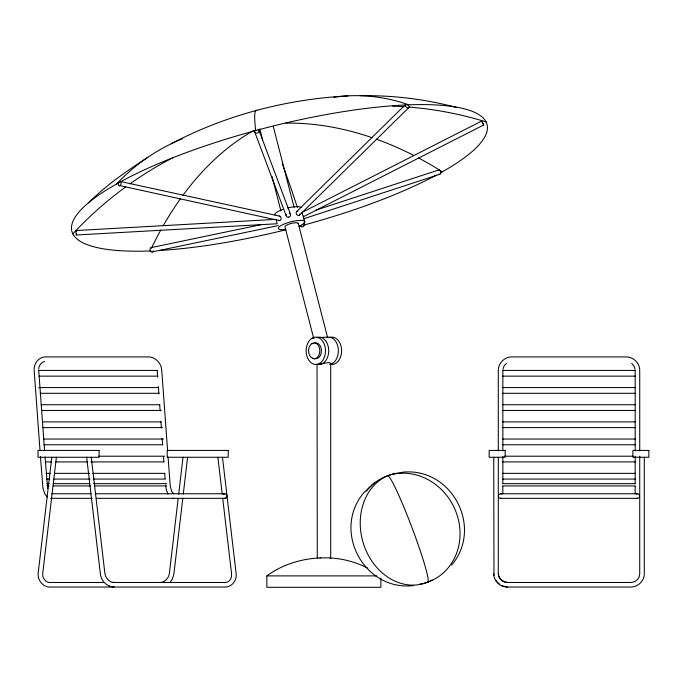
<?xml version="1.0" encoding="UTF-8"?>
<svg xmlns="http://www.w3.org/2000/svg" width="683" height="683" viewBox="0 0 683 683"><rect width="100%" height="100%" fill="white"/><g stroke="black" fill="none" stroke-linecap="round" stroke-linejoin="round"><path stroke-width="1.02" d="M273.968 219.465L76.095 230.538L76.035 233.296L76.342 234.995L277.187 223.759L276.205 219.61M76.47 233.936L76.342 234.995M304.72 221.377L303.226 216.084A2.169 0.461 72.5 0 1 302.612 214.633L302.253 213.036A2.433 0.521 72.5 0 1 302.364 212.234L481.686 121.053L483.684 124.963L303.465 216.682L303.243 216.05M167.608 450.678L161.726 370.177C161.299 363.382 155.553 356.987 148.553 356.902L45.906 356.902C38.846 356.705 33.416 363.774 34.176 370.553L39.981 450.037M38.7 369.025C38.444 365.815 41.953 361.631 44.702 361.529M51.797 457.269L38.128 573.583C37.616 580.072 42.517 586.663 49.227 587.047L224.963 587.047C231.913 587.218 237.197 580.166 236.122 573.515L222.47 457.269M56.382 457.269L42.679 573.908C42.209 578.407 46.256 582.642 49.5 582.479L103.696 582.479M178.178 498.436L169.375 573.387C168.769 578.475 164.219 582.719 160.01 582.479M178.673 494.21L183.01 457.269M182.779 498.317L173.875 574.104L172.389 578.988L170.477 581.916M183.275 494.108L187.594 457.269M286.168 214.505L286.373 216.212A2.169 2.058 -57.3 0 0 287.705 217.16L288.294 217.185M317.262 337.351A13.686 9.682 -90 0 1 328.557 348.287A13.686 9.682 -90 0 1 320.831 364.261L318.304 364.449L328.284 362.553L330.307 362.963L330.692 363.373L330.128 364.261M502.944 369.255L504.088 365.926L506.385 363.33M405.386 104.764L405.284 105.165A2.186 1.426 45.5 0 0 406.095 107.052L407.025 107.718A2.322 1.511 45.5 0 0 408.75 107.658L409.091 106.941A2.186 1.426 45.5 0 0 408.272 105.054L407.828 104.678M118.663 182.737L118.475 183.292A2.186 1.281 -77.7 0 0 118.646 185.349L279.595 220.643A2.228 1.588 -89.7 0 0 281.097 218.219L280.807 217.109A2.339 1.673 -89.7 0 0 279.321 216.118M153.351 250.806L152.804 251.634A2.322 1.75 78.2 0 1 151.08 251.703L150.354 250.917A2.186 1.648 78.2 0 1 150.115 248.706L150.661 247.878A2.322 1.75 78.2 0 1 151.95 247.605M254.955 130.205L254.708 130.701A2.186 1.964 -20.6 0 0 255.186 132.639L256.159 133.134A2.322 2.083 -20.6 0 0 258.362 132.545L258.994 131.614A2.186 1.964 -20.6 0 0 258.516 129.668L258.072 129.36M451.634 565.131C483.615 527.285 451.659 466.813 402.304 472.218M296.67 211.559L404.857 105.191M299.325 215.239L408.75 107.658M88.611 202.714C106.258 185.093 126.867 170.938 147.699 157.397M374.95 482.266L363.808 492.742C331.818 530.597 363.783 591.068 413.13 585.655M313.779 358.72A7.931 5.609 -90 0 0 319.806 350.379A7.931 5.609 -90 0 0 313.173 343.003C306.24 345.487 307.307 359.241 315.392 358.72A7.931 5.609 -90 0 0 321.42 350.379A7.931 5.609 -90 0 0 314.786 343.003M96.363 498.325L224.775 498.325C227.704 498.436 227.704 493.655 224.775 493.766L95.304 493.766M380.892 577.955L380.892 587.286L266.848 587.286L266.848 575.889C285.255 562.442 308.161 556.79 330.692 557.994L330.692 363.373M298.189 223.273L327.507 337.171L326.79 337.342M171.126 143.797C225.638 115.077 286.544 99.163 348.006 95.885M329.095 337.829L330.137 337.351A13.686 9.682 -90 0 1 341.432 348.287A13.686 9.682 -90 0 1 333.697 364.261L331.178 364.449M223.623 494.065L224.775 493.766M225.356 498.249L225.902 498.018M223.631 494.065L224.178 493.843M636.3 494.065C639.57 492.178 641.217 498.325 637.444 498.325L500.579 498.325C497.642 498.436 497.642 493.655 500.579 493.766L637.444 493.766M316.716 337.633L327.507 337.171M316.161 210.057L438.657 169.999M303.269 218.927L439.656 174.336M151.054 247.639L260.727 224.733M151.976 251.967L278.305 225.578M500.579 498.325L501.168 498.249M330.06 557.994C343.156 558.592 356.15 562.22 367.821 568.162M317.279 557.985L317.049 364.432M319.968 557.994L320.404 557.985M312.233 338.187L313.847 338.187M311.781 343.651L313.488 343.609M312.344 358.285L315.392 358.72M315.418 364.423L318.645 364.423M329.898 364.363L332.322 364.363M38.564 370.425L157.338 370.425M502.697 370.425L635.318 370.425M38.982 376.145L157.756 376.145M502.697 376.145L635.318 376.145M38.76 387.585L158.593 387.585M502.697 387.585L635.318 387.585M40.237 393.297L159.011 393.297M502.697 393.297L635.318 393.297M41.074 404.737L159.848 404.737M502.697 404.737L635.318 404.737M41.492 410.457L161.325 410.457M502.697 410.457L635.318 410.457M42.329 421.889L161.103 421.889M502.697 421.889L635.318 421.889M42.747 427.609L162.58 427.609M502.697 427.609L635.318 427.609M43.584 439.049L163.416 439.049M502.697 439.049L635.318 439.049M43.994 444.77L162.776 444.77M502.697 444.77L635.318 444.77M98.915 456.201L164.671 456.201M504.822 456.201L633.201 456.201M45.249 461.921L51.618 461.921M55.852 461.921L87.672 461.921M90.856 461.921L164.022 461.921M502.697 461.921L635.318 461.921M46.085 473.353L50.329 473.353M54.572 473.353L89.567 473.353M92.751 473.353L164.859 473.353M502.697 473.353L635.318 473.353M46.504 479.073L49.688 479.073M53.931 479.073L89.985 479.073M93.17 479.073L165.277 479.073M502.697 479.073L635.318 479.073M46.922 483.649L49.039 483.649M53.283 483.649L89.345 483.649M93.588 483.649L166.754 483.649M502.697 483.649L635.318 483.649M46.922 485.937L49.039 485.937M53.283 485.937L90.404 485.937M94.647 485.937L166.754 485.937M502.697 485.937L635.318 485.937M51.712 493.766L91.052 493.766M50.593 498.325L92.111 498.325M266.848 575.889L376.82 575.889M112.191 582.479L224.835 582.479C229.351 582.479 232.007 578.791 231.588 573.976L222.701 498.274M360.206 95.714C392.571 95.159 424.783 99.078 456.082 107.325M507.349 587.047C500.229 587.184 493.655 581.011 493.732 573.822M114.249 582.479C110.04 582.719 105.489 578.475 104.892 573.387L91.249 457.269M114.121 587.047L110.757 586.535M636.855 498.249L637.444 498.325M500.579 493.766L501.715 494.065M224.178 498.249L224.767 498.325M173.67 493.766L171.732 491.623L170.229 486.014L168.069 457.029M172.833 498.223L173.61 498.325M507.571 582.479C502.714 582.044 498.641 578.356 498.291 573.592M122.385 181.926L279.748 216.152M86.664 457.269L100.392 574.104C101.033 579.286 104.525 584.067 109.382 586.048M109.203 585.988L110.962 586.603M438.802 174.156L439.229 174.319A2.322 1.597 71.9 0 0 440.612 173.542L440.8 172.509A2.186 1.503 71.9 0 0 439.912 170.477L439.084 170.016A2.322 1.597 71.9 0 0 437.948 170.4M502.27 585.783L507.264 587.047L630.674 587.047C637.794 587.184 644.368 581.011 644.291 573.822L644.291 457.269M631.638 363.33L633.935 365.926L635.079 369.255M498.061 582.94L499.341 584.042M47.272 497.079L44.711 493.724L42.952 488.26L40.442 456.398M120.618 181.635L120.874 181.943A2.186 1.281 -77.7 0 1 121.045 184L120.601 185.042A2.322 1.366 -77.7 0 1 119.218 185.819M496.917 581.703L495.867 580.226M76.095 230.538L76.291 231.23M483.709 125.032L481.686 121.053M167.916 494.091L166.293 489.796L165.551 485.015M288.32 217.177A2.228 2.16 -4.8 0 0 290.616 215.051L290.335 213.941A2.339 2.271 -4.8 0 0 289.507 213.113M259.053 130.564L290.548 214.479M254.648 131.751L286.16 215.683M273.268 126.449L294.125 207.461M259.813 128.993L262.716 140.28M271.954 176.171L280.926 211.038M313.762 338.606L284.999 226.85A6.847 1.656 -14.4 0 1 291.701 223.332A6.847 1.656 -14.4 0 1 298.164 223.725M47.699 488.669L45.061 457.064M493.98 575.581L493.732 457.269M217.886 457.269L222.206 494.065M157.201 370.681L157.662 377.033M158.362 386.561L158.9 393.971M159.677 404.558L160.138 410.91M160.915 421.496L161.376 427.848M162.144 438.435L162.614 444.787M163.459 456.432L163.852 461.725M164.697 473.37L165.09 478.663M38.718 370.306L44.591 450.712M639.723 450.882L639.723 370.357C639.834 363.125 633.312 356.774 626.115 356.902L511.909 356.902C504.711 356.774 498.189 363.125 498.291 370.357L498.291 450.882M639.723 456.184L639.723 573.677C639.843 578.569 635.497 582.488 630.529 582.479L507.495 582.479C502.517 582.488 498.172 578.569 498.291 573.677L498.291 457.269M635.164 370.502L635.164 450.925M635.164 456.218L635.164 483.735M635.164 486.33L635.164 493.8M502.859 370.502L502.859 450.925M502.859 456.218L502.859 483.735M502.859 486.33L502.859 493.8M366.353 491.162A56.937 51.319 63 0 1 387.85 475.675A56.937 51.319 63 0 1 456.142 512.293A56.937 51.319 63 0 1 427.584 582.206A56.937 46.845 74.1 0 0 432.151 579.918M401.741 472.781A56.937 46.845 74.1 0 0 387.85 475.675A56.937 4.474 69.3 0 1 412.976 530.264A56.937 4.474 69.3 0 1 427.584 582.206A56.937 51.319 63 0 1 419.55 584.153M427.584 582.206A56.937 46.845 74.1 0 1 364.56 546.904A56.937 46.845 74.1 0 1 387.85 475.675M285.716 229.539A13.686 3.313 -14.4 0 1 280.662 225.766A13.686 3.313 -14.4 0 1 300.64 220.378A13.686 3.313 -14.4 0 1 299.905 225.723M274.925 214.991A13.686 3.313 -14.4 0 1 282.711 209.468M287.774 207.956A13.686 3.313 -14.4 0 1 301.177 207.615M285.955 123.111A358.105 258.208 60.5 0 1 372.329 137.753M376.324 139.161A358.105 258.208 60.5 0 1 413.104 155.109M418.636 157.986A358.105 258.208 60.5 0 1 442.379 171.8M279.279 220.626A2.169 1.127 84.3 0 1 278.69 220.157M326.909 337.351A13.686 9.682 -90 0 1 338.205 348.287A13.686 9.682 -90 0 1 330.47 364.261M297.925 211.303A2.339 1.537 63 0 0 297.481 211.218L297.105 211.278A2.433 1.998 54.7 0 0 296.157 212.447L296.379 214.103A2.169 1.784 54.7 0 0 297.626 215.273L298.172 215.418A2.262 1.486 63 0 0 299.743 213.941M151.455 248.177A358.105 232.527 87.9 0 1 160.787 230.077M163.237 225.706A358.105 232.527 87.9 0 1 180.491 198.71M182.873 195.415A358.105 232.527 87.9 0 1 253.333 130.701M150.132 250.968A214.377 51.848 -14.4 0 1 117.083 183.701A214.377 51.848 -14.4 0 1 410.159 104.789A214.377 51.848 -14.4 0 1 440.731 172.722M436.48 175.053A214.377 51.848 -14.4 0 1 303.209 225.253M301.186 225.8A214.377 51.848 -14.4 0 1 299.163 226.338M285.844 229.77A214.377 51.848 -14.4 0 1 158.985 250.541M116.537 184.009A358.105 258.208 60.5 0 1 182.574 138.692M333.825 97.328A358.105 232.527 87.9 0 1 408.793 104.84M392.734 106.147A358.105 346.998 -26.6 0 1 404.114 106.719M409.271 107.103A358.105 346.998 -26.6 0 1 486.117 121.924M255.707 130.555A358.105 18.159 74.8 0 1 257.039 110.39M282.258 163.672A358.105 18.159 74.8 0 1 297.378 207.393M72.808 233.885A358.105 346.998 -26.6 0 1 125.698 186.92M129.932 183.881A358.105 346.998 -26.6 0 1 173.602 157.321M303.679 223.068A2.186 2.186 0 0 1 304.268 225.219L303.67 226.218A2.322 2.322 0 0 1 301.468 226.807L300.452 226.244A2.186 2.186 0 0 1 300.093 225.783M314.043 337.351L311.636 338.461A13.686 9.682 -90 0 0 306.308 353.324A13.686 9.682 -90 0 0 315.076 364.449L317.604 364.261A13.686 9.682 -90 0 0 325.33 348.287A13.686 9.682 -90 0 0 314.043 337.351M99.069 450.421L38.026 450.421L38.026 457.269L99.069 457.269L99.069 450.421M228.233 450.421L167.198 450.421L167.198 457.269L228.233 457.269L228.233 450.421M505.138 450.421L489.173 450.421L489.173 457.269L505.138 457.269L505.138 450.421M648.85 450.421L632.885 450.421L632.885 457.269L648.85 457.269L648.85 450.421"/></g></svg>
